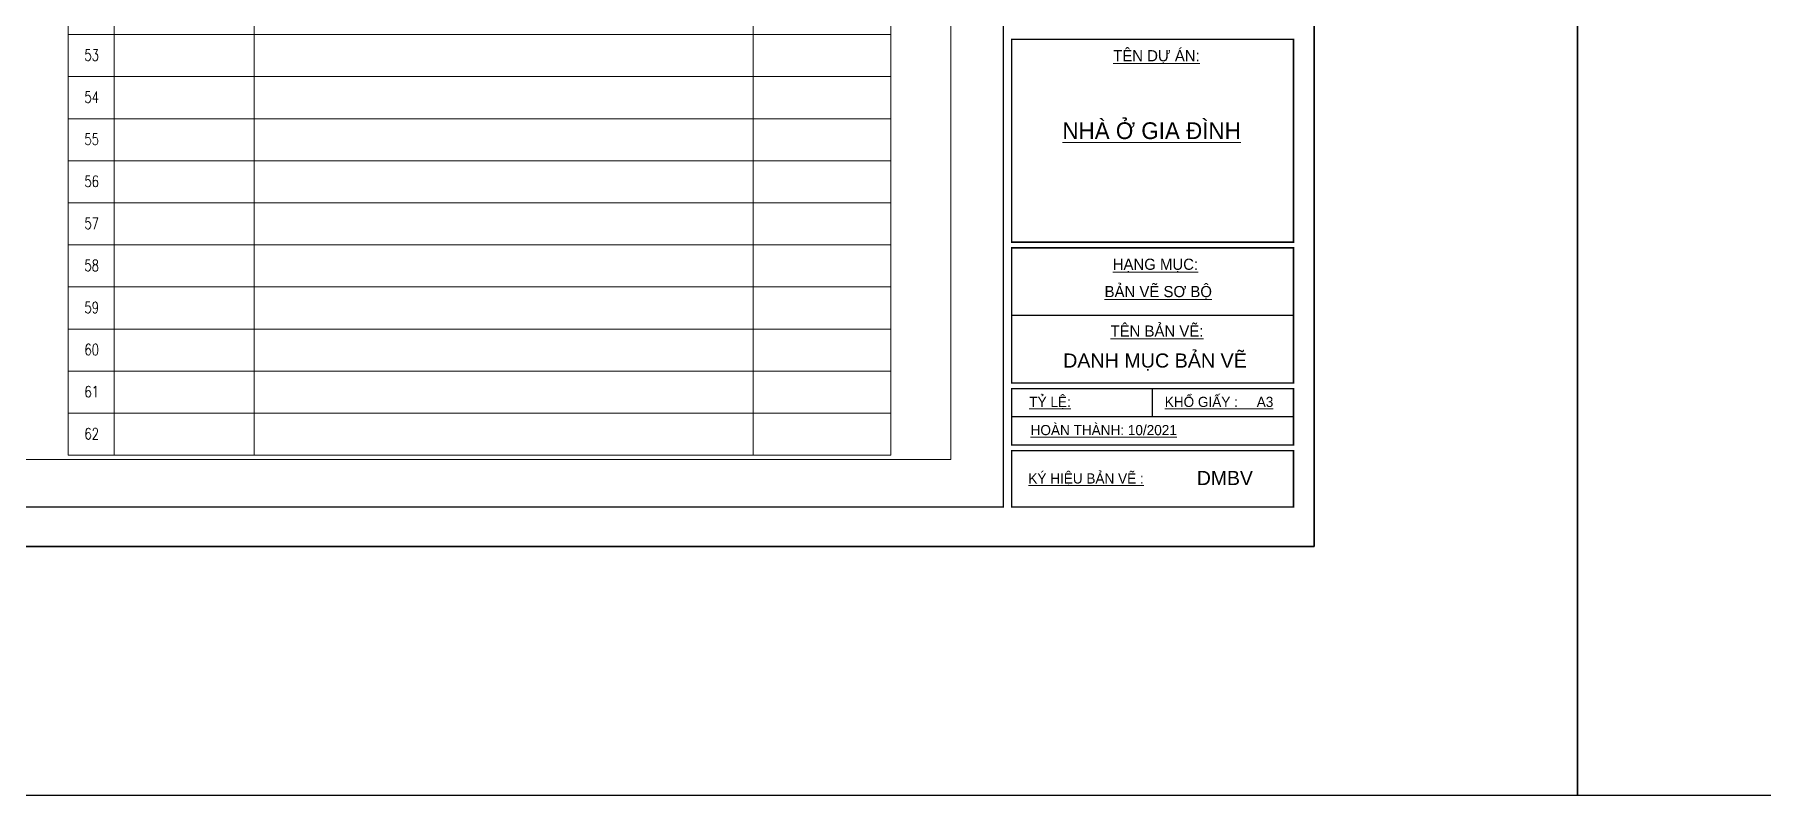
# Model space of a CAD drawing. Extents: x -2098986 to 943, y -1296280 to 73591.
# Drawn here: x -1825946 to -1795292, y -1051774 to -1038269 of the extents above; entities that cross this region are included whole.
import ezdxf
from ezdxf.enums import TextEntityAlignment as Align

# ---------------------------------------------------------------- set-up
doc = ezdxf.new("R2010")
doc.units = 0
doc.header["$LTSCALE"] = 150
doc.layers.get('Defpoints').update_dxf_attribs({"lineweight": 18})
for name, color, linetype, lineweight in [('05.Text', 253, 'Continuous', 18), ('11.Khung bo', 32, 'Continuous', 50), ('12.Khung', 36, 'Continuous', 25), ('G-ANNO-TTLB', 6, 'Continuous', 9), ('KCVN-THAY', 7, 'Continuous', 25), ('LS-DIM', 251, 'Continuous', 13), ('LS-TEXT', 60, 'Continuous', 20), ('LS-THAY', 7, 'Continuous', 20)]:
    doc.layers.add(name, color=color, linetype=linetype, lineweight=lineweight)
doc.layers.add('Tpl_Bound', color=1, linetype='Continuous', plot=False)
doc.styles.add('vnarialH', font='')
doc.styles.add('VnAvantH', font='')
doc.styles.add('vnsimpli', font='vnsimli.shx', dxfattribs={"width": 0.75})
doc.styles.get('vnarialH').set_extended_font_data('.VnArialH')
doc.styles.get('VnAvantH').set_extended_font_data('.VnAvantH')

# ---------------------------------------------------------------- blocks, each defined once
blk = doc.blocks.new('*U4')
at = {"layer": 'KCVN-THAY', "color": 140}
blk.add_lwpolyline([(214871.76, 86966.68), (215381.8, 86966.68), (215381.8, 86579.68), (214871.76, 86579.68)], close=True, dxfattribs=at)
blk = doc.blocks.new('100')
at = {"layer": '11.Khung bo', "const_width": 26.7}
for points in [[(1860913, -945240), (1860913, -916940), (1896063, -916940), (1896063, -945240)], [(1860913, -945240), (1860913, -916940), (1896063, -916940), (1896063, -945240)], [(1860913, -945240), (1860913, -916940), (1896063, -916940), (1896063, -945240)], [(1896213, -940540), (1901213, -940540), (1901213, -936940), (1896213, -936940)], [(1896213, -940540), (1901213, -940540), (1901213, -936940), (1896213, -936940)], [(1896213, -940540), (1901213, -940540), (1901213, -936940), (1896213, -936940)], [(1896213, -943040), (1901213, -943040), (1901213, -940640), (1896213, -940640)], [(1896213, -943040), (1901213, -943040), (1901213, -940640), (1896213, -940640)], [(1896213, -943040), (1901213, -943040), (1901213, -940640), (1896213, -940640)], [(1896213, -944140), (1901213, -944140), (1901213, -943140), (1896213, -943140)], [(1896213, -944140), (1901213, -944140), (1901213, -943140), (1896213, -943140)], [(1896213, -944140), (1901213, -944140), (1901213, -943140), (1896213, -943140)], [(1896213, -945240), (1901213, -945240), (1901213, -944240), (1896213, -944240)], [(1896213, -945240), (1901213, -945240), (1901213, -944240), (1896213, -944240)], [(1896213, -945240), (1901213, -945240), (1901213, -944240), (1896213, -944240)]]:
    blk.add_lwpolyline(points, close=True, dxfattribs=at)
at = {"layer": '12.Khung'}
for p, q in [((1901213, -941840), (1896213, -941840)), ((1901213, -941840), (1896213, -941840)), ((1901213, -941840), (1896213, -941840)), ((1898713, -943640), (1898713, -943140)), ((1898713, -943640), (1898713, -943140)), ((1898713, -943640), (1898713, -943140)), ((1901213, -943640), (1896213, -943640)), ((1901213, -943640), (1896213, -943640)), ((1901213, -943640), (1896213, -943640))]:
    blk.add_line(p, q, dxfattribs=at)
blk.add_lwpolyline([(1901579, -945940), (1901579, -916240), (1859580, -916240), (1859580, -945940)], close=True, dxfattribs=at)
blk.add_lwpolyline([(1901579, -945940), (1901579, -916240), (1859580, -916240), (1859580, -945940)], close=True, dxfattribs=at)
blk.add_lwpolyline([(1901579, -945940), (1901579, -916240), (1859580, -916240), (1859580, -945940)], close=True, dxfattribs=at)
at = {"layer": '05.Text', "style": 'VnAvantH'}
for s, height, p in [('%%Utªn Dù ¸N:', 198, (1898013, -937329)), ('%%Unhµ ë gia ®×nh', 297, (1897112, -938709)), ('%%Uh¹ng môc:', 198, (1898005, -941030)), ('%%Uh¹ng môc:', 198, (1898005, -941030)), ('%%Uh¹ng môc:', 198, (1898005, -941030)), ('%%Ub¶n vÏ s¬ bé', 198, (1897861, -941515)), ('%%Ub¶n vÏ s¬ bé', 198, (1897861, -941515)), ('%%Ub¶n vÏ s¬ bé', 198, (1897861, -941515)), ('%%Utªn b¶n vÏ:', 198, (1897966, -942216)), ('%%Utªn b¶n vÏ:', 198, (1897966, -942216)), ('%%Utªn b¶n vÏ:', 198, (1897966, -942216)), ('%%Utû lÖ:', 180, (1896525, -943464)), ('%%UKHæ GIÊY :     A3', 180, (1898928, -943464)), ('%%Uhoµn thµnh: 10/2021', 180, (1896548, -943964)), ('%%Uký hiÖu b¶n vÏ :', 180, (1896508, -944823))]:
    blk.add_text(s, height=height, dxfattribs=at).set_placement(p)

msp = doc.modelspace()

# ---------------------------------------------------------------- linework, layer by layer
at = {"layer": 'LS-DIM'}
for p, q in [((-1825347.1, -1038269.2), (-1810758, -1038269.2)), ((-1825347.1, -1039015.8), (-1810758, -1039015.8)), ((-1825347.1, -1039762.5), (-1810758, -1039762.5)), ((-1825347.1, -1040509.2), (-1810758, -1040509.2)), ((-1825347.1, -1041255.8), (-1810758, -1041255.8)), ((-1825347.1, -1042002.5), (-1810758, -1042002.5)), ((-1825347.1, -1042749.2), (-1810758, -1042749.2)), ((-1825347.1, -1043495.8), (-1810758, -1043495.8)), ((-1825347.1, -1044242.5), (-1810758, -1044242.5)), ((-1825347.1, -1044989.2), (-1810758, -1044989.2))]:
    msp.add_line(p, q, dxfattribs=at)
at = {"layer": 'LS-THAY'}
for p, q in [((-1825347.1, -1021522.5), (-1825347.1, -1045735.8)), ((-1824535.6, -1021522.5), (-1824535.6, -1045735.8)), ((-1822049.3, -1045735.8), (-1822049.3, -1021522.5)), ((-1813197, -1045735.8), (-1813197, -1021522.5)), ((-1810758, -1022589.2), (-1810758, -1045735.8)), ((-1825347.1, -1045735.8), (-1810758, -1045735.8))]:
    msp.add_line(p, q, dxfattribs=at)
at = {"layer": 'LS-THAY', "color": 140}
for points in [[(-1855203.7, -1013074.3), (-1290965.3, -1013073.8), (-1290965.3, -1051773.8), (-1855203.7, -1051773.8)], [(-1855203.6, -1051773.5), (-1290965.2, -1051773), (-1290965, -1090473.8), (-1855203.4, -1090474.3)]]:
    msp.add_lwpolyline(points, close=True, dxfattribs=at)
at = {"layer": 'LS-THAY'}
msp.add_lwpolyline([(-1842724.7, -1018943.6), (-1809692, -1018943.6), (-1809692, -1045811.7), (-1842724.7, -1045811.7)], close=True, dxfattribs=at)
at = {"layer": 'Tpl_Bound', "color": 1}
msp.add_lwpolyline([(-1845244.4, -1047354.7), (-1845244.4, -1017654.7), (-1803244.4, -1017654.7), (-1803244.4, -1047354.7)], close=True, dxfattribs=at)

# ---------------------------------------------------------------- block references
at = {"layer": '05.Text', "xscale": 1.000009185772931, "yscale": 1.000009185772931, "zscale": 1.000009185772931}
msp.add_blockref('100', (-3704841.2, -101406.2), dxfattribs=at)
at = {"layer": 'Defpoints', "xscale": 100, "yscale": 100, "zscale": 100}
for p in [(-23336755.1, -9709742.1), (-23336755.1, -9709742.1), (-23336755.1, -9709742.1), (-23285750.9, -9709742.1), (-23285750.9, -9709742.1), (-23285750.8, -9709742.1), (-23285750.8, -9709742.1)]:
    msp.add_blockref('*U4', p, dxfattribs=at)

# ---------------------------------------------------------------- texts
at = {"layer": 'G-ANNO-TTLB', "color": 3, "style": 'vnarialH'}
msp.add_text('DANH MôC B¶N VÏ', height=250, dxfattribs=at).set_placement((-1806069, -1044044.6), align=Align.MIDDLE)
at = {"layer": 'G-ANNO-TTLB', "color": 3, "style": 'vnarialH', "width": 0.984959}
msp.add_text('DMBV', height=250, dxfattribs=at).set_placement((-1805326, -1046264.7), (-1804332.2, -1046264.7), align=Align.FIT)
at = {"layer": 'LS-TEXT', "style": 'vnsimpli', "width": 0.75}
for s, p in [('53', (-1825060.1, -1038734.2)), ('54', (-1825060.1, -1039480.9)), ('55', (-1825060.1, -1040227.6)), ('56', (-1825060.1, -1040974.2)), ('57', (-1825060.1, -1041720.9)), ('58', (-1825060.1, -1042467.6)), ('59', (-1825060.1, -1043214.2)), ('60', (-1825060.1, -1043960.9)), ('61', (-1825060.1, -1044707.6)), ('62', (-1825060.1, -1045454.2))]:
    msp.add_text(s, height=200, dxfattribs=at).set_placement(p)

doc.saveas('drawing.dxf')
